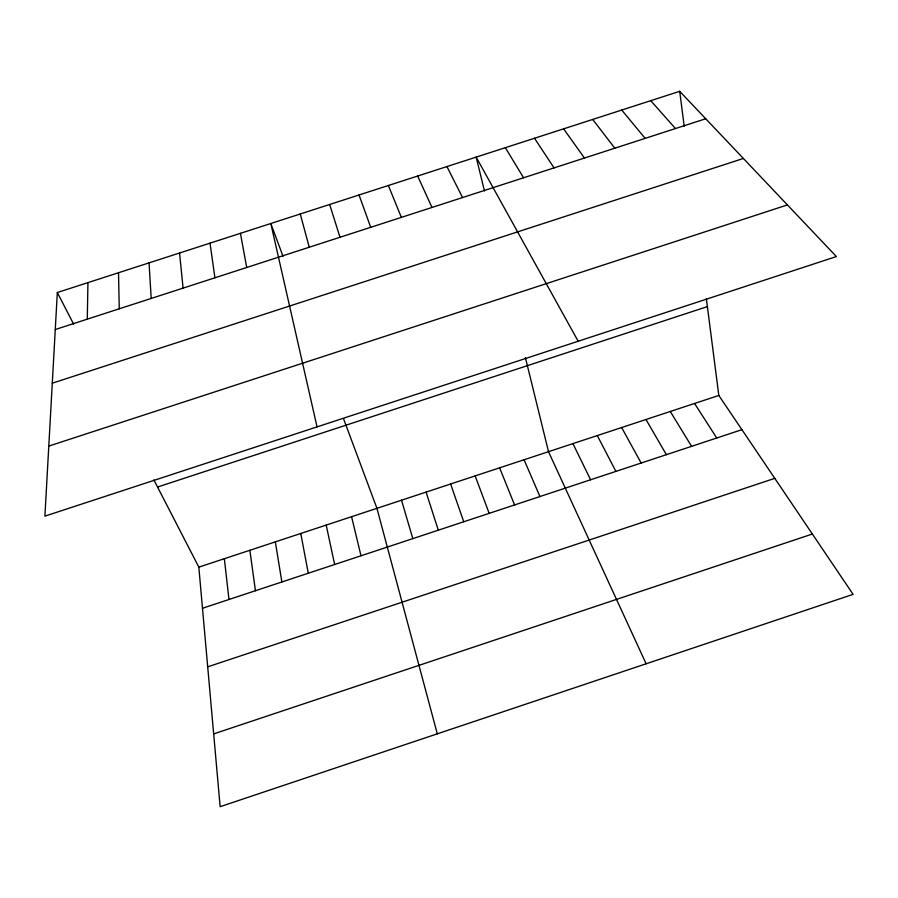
<?xml version="1.0" encoding="UTF-8"?>
<svg xmlns="http://www.w3.org/2000/svg" width="898" height="898" viewBox="0 0 898 898"><rect width="100%" height="100%" fill="white"/><g stroke="black" fill="none" stroke-linecap="round" stroke-linejoin="round"><path stroke-width="1.35" d="M87.286 319.16L87.937 282.623M57.326 292.524L44.9 516.148L836.386 256.559L679.707 91.315L57.326 292.524L73.602 324.099M213.668 733.902L812.364 534.018M202.488 608.26L741.916 429.671M207.696 666.832L774.783 478.353M198.828 567.132L718.815 395.457L853.1 594.353L220.145 806.685L198.828 567.132L153.906 479.959M157.554 487.03L707.388 306.6M52.286 383.199L743.376 158.463M48.795 446.093L787.423 204.924M55.272 329.532L705.716 118.749M650.736 100.677L675.464 128.549M621.73 110.061L645.168 138.371M592.691 119.445L614.827 148.204M563.618 128.841L584.452 158.048M534.501 138.258L554.032 167.904M694.558 403.46L716.761 438M670.278 411.475L691.595 446.34M505.35 147.676L523.579 177.77M645.976 419.501L666.383 454.68M578.177 341.251L476.165 157.116L484.471 190.948M621.652 427.538L641.15 463.031M597.293 435.575L615.893 471.394M446.935 166.568L462.549 197.549M572.913 443.623L590.603 479.768M646.133 663.779L548.51 451.683L525.386 357.55M417.671 176.03L431.972 207.46M524.073 459.754L539.945 496.538M388.374 185.493L401.35 217.383M499.614 467.824L514.576 504.945M475.132 475.906L489.186 513.353M283.005 256.244L270.814 223.501L317.05 426.887M343.519 418.659L376.936 508.324L437.292 733.834M359.043 194.978L370.694 227.317M450.616 484L463.75 521.772M426.09 492.104L438.303 530.19M329.667 204.475L339.994 237.263M401.518 500.208L412.822 538.632M300.258 213.982L309.249 247.219M351.578 516.698L360.996 555.783M326.187 525.083L334.651 564.505M300.774 533.479L308.283 573.238M240.428 233.323L246.714 267.492M275.327 541.876L281.871 581.983M210.02 243.156L214.914 277.796M249.857 550.283L255.447 590.727M679.707 91.315L684.197 126.225M706.378 298.765L718.815 395.457M224.354 558.702L228.979 599.494M179.555 253L183.08 288.112M149.057 262.867L151.19 298.45M118.525 272.734L119.254 308.789"/></g></svg>
